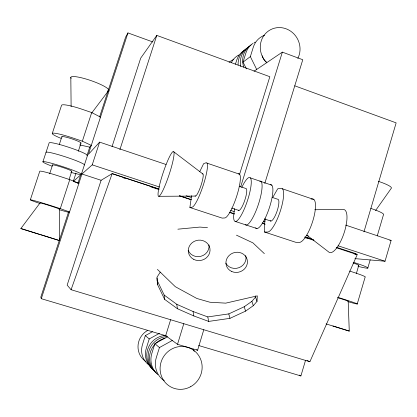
<?xml version="1.0" encoding="UTF-8"?>
<svg xmlns="http://www.w3.org/2000/svg" width="417" height="417" viewBox="0 0 417 417"><rect width="100%" height="100%" fill="white"/><g stroke="black" fill="none" stroke-linecap="round" stroke-linejoin="round"><path stroke-width="0.63" d="M311.051 199.086L312.244 198.961A22.836 6.693 -71.4 0 1 312.958 220.473A22.836 6.693 -71.4 0 1 299.125 242.433L295.695 242.277L264.493 232.019L264.779 221.281L265.52 218.857M156.985 277.998L157.548 284.613L164.642 299.37L177.402 308.705L193.848 315.961L208.714 321.408L229.96 318.348L245.577 311.129L253.301 305.687L257.013 301.376L255.532 297.097L255.59 295.888M257.013 301.376L257.294 295.872L225.712 303.143L209.933 302.236L196.866 298.483L175.302 286.688L157.412 269.403M238.415 173.842A23.232 4.832 -71.5 0 1 237.059 195.036A23.232 4.832 -71.5 0 1 224.737 217.966L222.172 218.112L189.881 207.499L191.565 195.667M354.877 258.613L385.032 261.235L391.12 240.406L345.61 225.086M357.218 304.024L365.136 277.102A18.911 1.168 16.7 0 0 353.892 272.442L349.592 271.04M367.763 268.157L370.213 259.827M377.255 235.866L383.437 214.844A18.791 2.471 16.1 0 0 372.616 209.021L370.791 208.396M363.952 231.852L396.15 122.864L294.762 85.819M356.295 273.74L358.756 265.4M198.628 345.511L300.886 375.946L305.52 360.377M264.785 183.464L302.773 59.73L282.356 52.13L254.01 71.25M68.596 211.919L40.803 297.149L41.288 298.687L165.658 335.701L177.517 344.322L197.595 350.275L203.783 329.732M177.517 344.322L183.793 323.707M239.436 174.801L269.835 76.707L156.787 35.403L140.68 58.166L112.053 146.57M240.672 186.879L282.356 52.13M246.39 68.868L243.038 62.102L250.356 56.618L253.296 47.21A20.131 19.073 63.8 0 1 264.581 35.236M172.278 340.47L159.44 347.559L156.318 357.551A20.913 20.152 -59.6 0 0 164.267 380.768M165.658 335.701L170.631 319.766M152.476 331.703L145.304 335.628L142.478 344.598A18.796 18.192 -57.6 0 0 148.144 364.38M159.466 333.334L149.234 338.943L146.331 348.2A19.385 18.739 -58.2 0 0 151.694 368.195M235.433 64.218L236.715 60.137A18.708 17.811 63.2 0 1 245.639 49.654M167.311 336.863L154.874 343.707L151.851 353.371A20.23 19.521 -59 0 0 157.939 374.648M243.038 62.102L245.889 52.985A19.495 18.51 63.6 0 1 253.062 43.29M119.877 149.703L156.787 35.403M41.288 298.687L81.935 173.998L92.225 164.861L99.616 142.129L166.013 164.486M159.091 189.052L112.147 173.639L101.107 180.29L67.158 285.129L71.083 289.711L309.888 361.732L357.218 254.651L336.227 247.714M69.076 179.513L71.776 171.267M78.313 151.293L80.992 143.088M59.178 209.694L68.482 212.336L69.55 211.961L60.288 208.636L69.78 179.618L59.97 176.417A20.245 1.334 18 0 0 39.771 171.272L30.337 199.821M86.945 155.718L89.733 147.154L91.26 145.366L82.347 141.191L91.709 112.564L82.013 109.244A20.11 2.82 18.7 0 0 61.57 105.293L52.266 133.461M73.267 181.478L76.014 173.071M77.864 183.506L80.684 174.864L73.731 181.067M99.564 117.01L125.6 37.165L127.946 32.917L152.935 41.997M81.32 174.395L87.44 155.63A20.188 1.976 18.3 0 0 69.373 147.488A20.188 1.976 18.3 0 0 49.149 142.885L42.904 161.791M127.946 32.917L88.336 154.426L99.616 142.129M49.649 173.837L52.568 164.965M59.365 144.329L61.883 136.682M71.083 289.711L112.147 173.639L159.065 189.151M199.68 171.768L203.647 163.641L205.977 162.807A23.409 3.993 -71.5 0 1 203.694 183.855A23.409 3.993 -71.5 0 1 192.049 207.218L189.881 207.499M272.588 197.715L277.696 188.807L280.912 188.302A23.003 5.911 -71.4 0 1 280.761 209.683A23.003 5.911 -71.4 0 1 267.558 232.055L264.493 232.019M160.253 272.15L157.006 277.19L157.548 284.613M375.581 210.554L391.209 188.401A18.744 3.023 15.8 0 0 378.297 181.327M39.923 234.516L20.85 228.542L40.068 202.923M91.698 113.028L108.67 90.499M157.167 280.448L164.178 295.064L176.798 304.316L193.066 311.509L207.77 316.92L228.782 313.897L244.226 306.75L251.868 301.366L255.532 297.097M177.866 229.183L199.889 227.077L207.489 227.687M314.772 209.735L343.113 209.464A22.669 7.454 -71.3 0 1 343.764 233.921A22.669 7.454 -71.3 0 1 328.476 251.785L306.787 235.12M158.867 196.303L195.542 196.079M305.187 237.872L309.091 237.987M389.822 240.369L391.12 240.406M354.122 253.911L356.066 254.057M355.268 254.506L357.218 254.651M79.699 144.907L89.733 147.154M20.85 228.542L59.714 240.656L59.402 209.089M348.185 301.23L349.264 331.093L326.078 323.894M332.938 325.99L349.264 331.093M40.83 234.74L59.714 240.656M60.288 208.636L50.431 205.492A20.303 0.683 17.6 0 0 31.15 199.884A20.303 0.683 17.6 0 0 39.688 203.413M337.77 297.316L345.792 299.875A18.963 0.599 17 0 1 357.312 303.93A18.963 0.599 17 0 1 348.205 301.736M74.502 181.88L78.219 183.094M179.472 195.745L191.21 199.597M229.506 212.17L234.448 213.796M262.241 222.918L264.712 223.731M304.863 236.913L313.511 239.754M336.983 247.458L356.128 253.744M81.935 173.998L101.107 180.29M92.225 164.861L159.555 187.024M186.118 195.766L191.059 197.392M230.596 210.408L234.302 211.627M263.335 221.182L265.191 221.792M306.578 235.417L308.429 236.027M338.083 245.785L385.032 261.235M235.522 221.516L256.935 228.558M231.753 208.088L238.931 210.47M264.43 218.93L270.909 221.078M179.435 195.881L191.163 199.759M229.433 212.409L234.375 214.046M262.152 223.225L265.238 224.247M304.744 237.304L314.006 240.364M123.192 177.741L125.043 178.356M150.959 186.915L157.746 189.162M82.347 141.191L72.605 137.918A20.167 2.189 18.4 0 0 53.194 133.138A20.167 2.189 18.4 0 0 61.101 138.387M239.176 186.243L245.733 188.458A11.587 2.554 -71.5 0 1 244.701 200.52A11.587 2.554 -71.5 0 1 238.336 210.158M272.301 197.423L277.586 199.206A11.499 2.955 -71.4 0 1 277.008 211.325A11.499 2.955 -71.4 0 1 270.211 220.734M206.973 163.13L239.613 174.233M250.388 177.897L271.769 185.174M282.382 188.781L313.902 199.508M69.78 179.618L78.891 183.308M306.969 360.403L309.888 361.732M236.444 235.162L252.895 242.856L264.368 253.645M91.709 112.564L100.476 117.104M299.281 375.107L300.886 375.946M196.595 349.597L197.595 350.275M173.832 151.856A23.587 3.127 -71.6 0 1 163.886 188.291A23.587 3.127 -71.6 0 1 160.446 181.614A23.587 3.127 -71.6 0 1 173.832 151.856L202.996 174.071M145.304 335.628L149.234 338.943M154.874 343.707L159.44 347.559M193.087 349.107L194.275 351.422M250.356 56.618L256.695 69.441M251.868 301.366L253.301 305.687M244.226 306.75L245.577 311.129M228.782 313.897L229.96 318.348M207.77 316.92L208.714 321.408M193.066 311.509L193.848 315.961M176.798 304.316L177.402 308.705M164.178 295.064L164.642 299.37M70.822 77.291L71.119 106.653M62.091 137.052A10.081 1.095 18.4 0 1 72 138.908A10.081 1.095 18.4 0 1 80.502 143.219M71.182 78.36A20.052 3.445 19 0 1 91.266 80.7A20.052 3.445 19 0 1 107.544 91.042M46.032 152.33A20.204 1.762 18.2 0 1 66.214 157.105A20.204 1.762 18.2 0 1 84.38 165.002M51.958 166.154A20.224 1.548 18.1 0 1 47.913 162.359A20.224 1.548 18.1 0 1 77.442 172.039A20.224 1.548 18.1 0 1 70.817 172.336M40.34 203.105A10.149 0.344 17.6 0 1 50.061 205.748A10.149 0.344 17.6 0 1 58.964 209.042M52.803 165.252A10.112 0.771 18.1 0 1 62.633 167.441A10.112 0.771 18.1 0 1 71.307 171.319M229.048 62.394A17.634 16.857 62.6 0 1 233.859 59.428M240.776 66.428A19.093 18.155 63.4 0 1 249.778 46.214M238.107 65.036A18.895 17.983 63.3 0 1 246.405 48.674M266.755 62.748A20.814 19.667 64.1 0 1 264.352 34.939A20.814 19.667 64.1 0 1 290.811 31.275A20.814 19.667 64.1 0 1 297.816 58.443M231.404 62.446A18.155 17.321 62.9 0 1 238.983 54.945M254.099 42.643A19.495 18.51 63.6 0 1 255.168 42.081M266.567 62.232A10.065 9.534 63.9 0 1 262.324 55.795M243.768 67.158A19.291 18.332 63.5 0 1 251.138 44.9M154.994 371.557A19.797 19.125 -58.6 0 1 149.223 350.134A19.797 19.125 -58.6 0 1 167.154 336.561M156.448 373.085A20.011 19.323 -58.8 0 1 154.712 344.468M155.927 343.217A20.011 19.323 -58.8 0 1 164.934 338.26M145.762 361.45A18.244 17.676 -57 0 1 147.738 330.389M154.556 370.822A19.589 18.932 -58.4 0 1 147.754 349.175A19.589 18.932 -58.4 0 1 166.232 335.419M270.367 184.715A23.06 5.645 -71.4 0 1 268.991 208.912A23.06 5.645 -71.4 0 1 255.631 227.818M259.77 181.108A23.117 5.379 -71.5 0 1 258.41 204.32A23.117 5.379 -71.5 0 1 245.368 224.732M241.751 187.504A23.175 5.108 -71.5 0 1 251.222 183.563A23.175 5.108 -71.5 0 1 239.884 217.434A23.175 5.108 -71.5 0 1 234.667 208.662M202.511 173.873A11.702 1.996 -71.5 0 1 200.864 185.857A11.702 1.996 -71.5 0 1 195.083 195.808M337.728 297.691A9.482 0.297 17 0 1 346.246 300.407A9.482 0.297 17 0 1 347.611 301.137M353.694 262.402A18.895 1.355 16.6 0 1 367.789 267.792A18.895 1.355 16.6 0 1 358.01 266.327M353.136 262.986A9.445 0.678 16.6 0 1 358.151 265.4M208.98 244.951A10.8 10.097 -13.2 0 1 200.822 256.319A10.8 10.097 -13.2 0 1 188.166 250.247M245.722 255.574A10.706 9.925 -17.9 0 1 239.024 267.672A10.706 9.925 -17.9 0 1 225.826 263.163M193.441 259.218A10.925 10.196 -13.2 0 0 210.048 250.336A10.925 10.196 -13.2 0 0 194.004 241.49A10.925 10.196 -13.2 0 0 193.441 259.218M231.758 271.519A10.826 10.024 -17.9 0 0 247.427 261.396A10.826 10.024 -17.9 0 0 230.867 254.099A10.826 10.024 -17.9 0 0 231.758 271.519M190.689 386.663A21.642 20.824 -60.3 0 0 192.545 349.524A21.642 20.824 -60.3 0 0 160.112 367.523A21.642 20.824 -60.3 0 0 190.689 386.663"/></g></svg>
